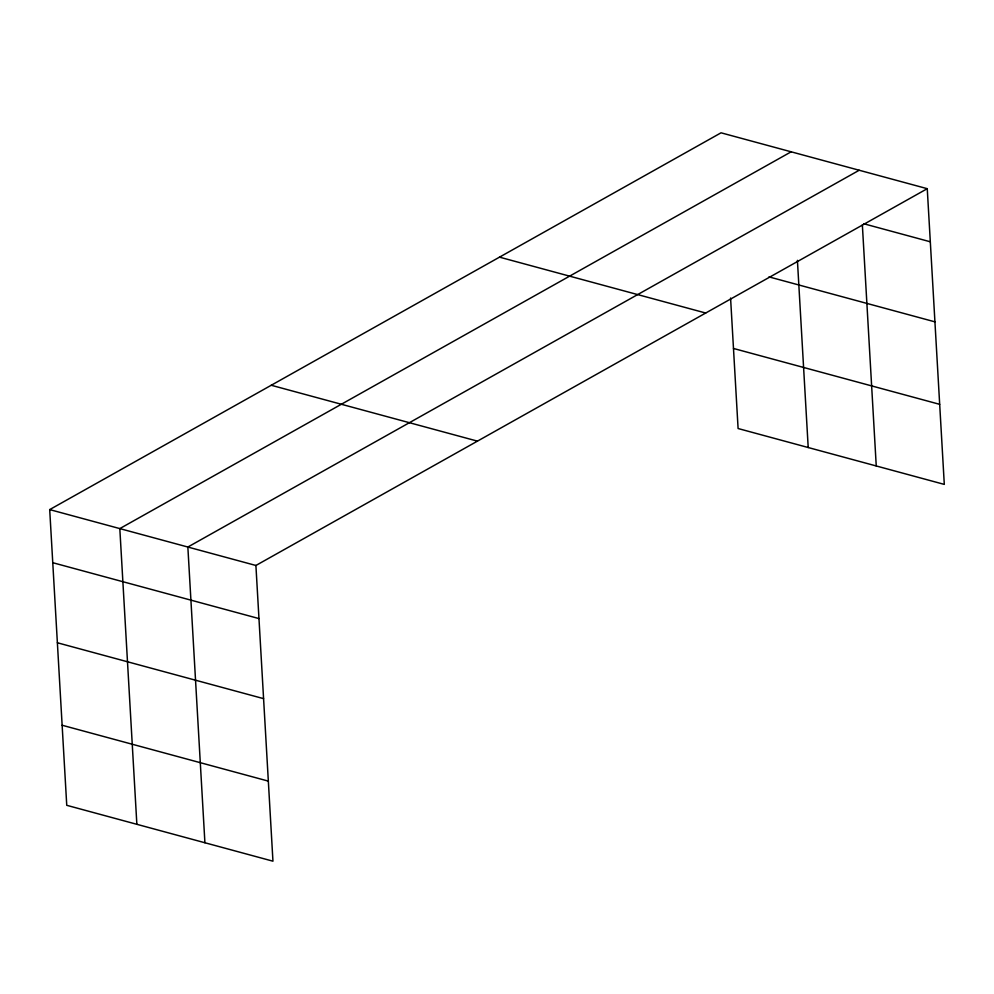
<?xml version="1.0" encoding="UTF-8"?>
<svg xmlns="http://www.w3.org/2000/svg" width="994" height="994" viewBox="0 0 994 994"><rect width="100%" height="100%" fill="white"/><g stroke="black" fill="none" stroke-linecap="round" stroke-linejoin="round"><path stroke-width="1.49" d="M927.253 188.686L255.905 565.474L272.952 861.189L66.747 805.314L49.7 509.599L721.048 132.811L927.253 188.686L944.3 484.401L738.095 428.526L730.578 298.051M791.149 151.809L119.814 528.597L136.861 824.312M859.201 170.247L187.854 547.035L204.913 842.75M863.749 223.749L930.309 241.79M768.996 276.891L934.932 321.845M499.497 257.148L705.703 313.023M733.473 348.459L939.678 404.334M271.238 385.262L477.443 441.137M49.7 509.599L255.905 565.474M52.757 562.703L258.962 618.579M57.379 642.77L263.584 698.645M62.137 725.247L268.343 781.122M862.357 224.892L876.248 465.962M797.412 260.341L808.209 447.524"/></g></svg>
